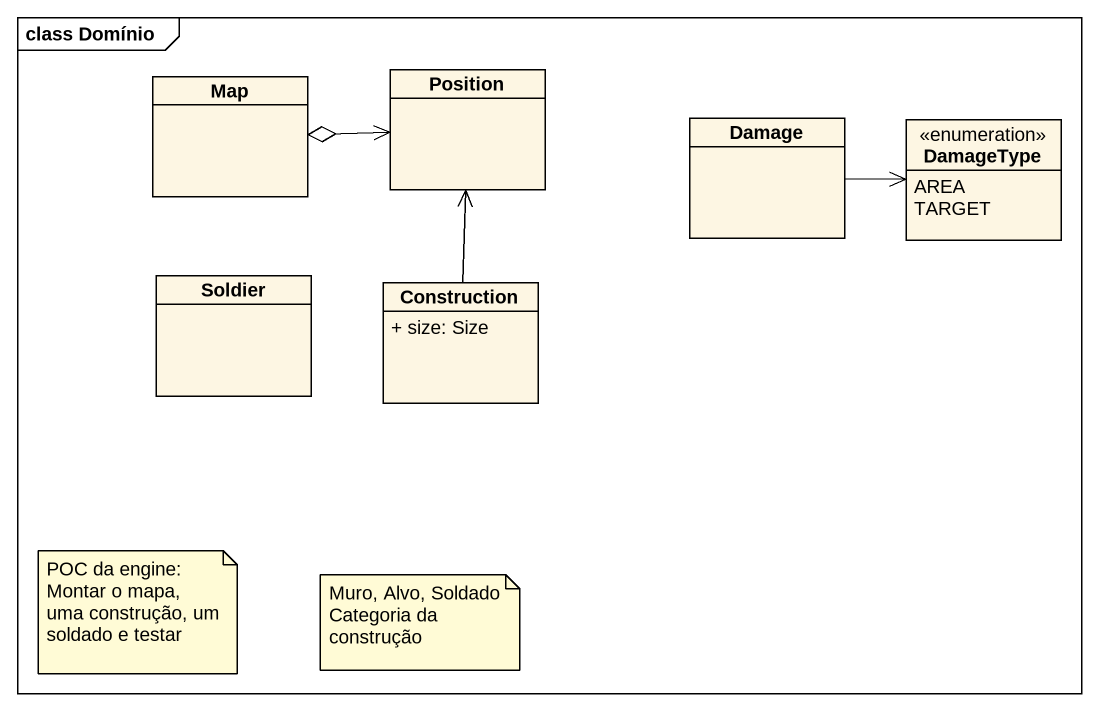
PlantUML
@startuml
mainframe class Domínio
hide circle
hide empty members
skinparam classAttributeIconSize 0
class "Map" as Map_
class Position
class Damage
enum DamageType {
  AREA
  TARGET
}
class Soldier
class Construction {
  + size: Size
}
Position <-left-o Map_
Damage -right-> DamageType
Construction -up-> Position
note as N1
  POC da engine:
  Montar o mapa, uma construção, um soldado e testar
end note
note as N2
  Muro, Alvo, Soldado
  Categoria da construção
end note
@enduml
